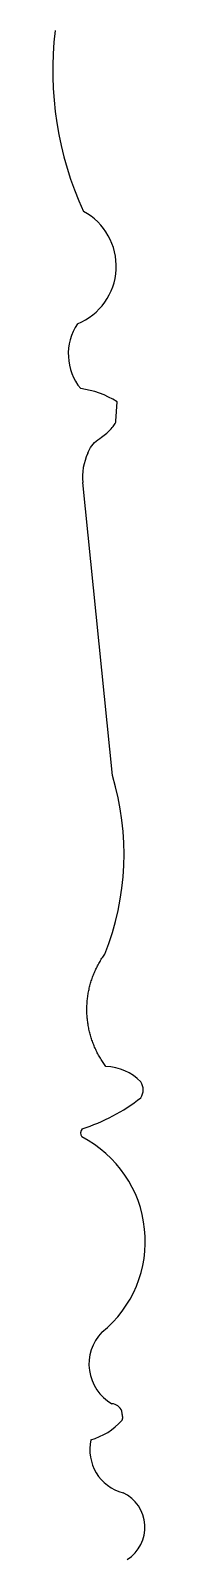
# Model space of a CAD drawing. Extents: x 0.5 to 1.9, y 6.6 to 29.4.
import ezdxf

# ---------------------------------------------------------------- set-up
doc = ezdxf.new("R2010")
doc.units = 0

msp = doc.modelspace()

# ---------------------------------------------------------------- linework, layer by layer
at = {"layer": 'PROFILE'}
for p, q in [((1.442433, 23.602991), (1.459053, 23.891034)), ((1.410571, 23.536908), (1.421784, 23.552338)), ((1.421784, 23.552338), (1.431691, 23.568375)), ((1.431691, 23.568375), (1.439004, 23.5852)), ((1.439004, 23.5852), (1.442433, 23.602991)), ((1.147144, 23.302252), (1.173063, 23.321801)), ((1.173063, 23.321801), (1.19932, 23.341)), ((1.19932, 23.341), (1.224988, 23.360793)), ((1.224988, 23.360793), (1.245057, 23.376724)), ((1.245057, 23.376724), (1.265347, 23.392396)), ((1.265347, 23.392396), (1.28557, 23.408143)), ((1.28557, 23.408143), (1.305439, 23.424299)), ((1.305439, 23.424299), (1.324667, 23.441199)), ((1.324667, 23.441199), (1.340699, 23.4563)), ((1.340699, 23.4563), (1.356369, 23.471819)), ((1.356369, 23.471819), (1.371491, 23.487859)), ((1.371491, 23.487859), (1.385877, 23.504521)), ((1.385877, 23.504521), (1.399342, 23.521906)), ((1.399342, 23.521906), (1.410571, 23.536908)), ((1.019211, 23.12102), (1.03288, 23.149928)), ((1.03288, 23.149928), (1.047357, 23.178552)), ((1.047357, 23.178552), (1.063082, 23.206452)), ((1.063082, 23.206452), (1.080496, 23.233186)), ((1.080496, 23.233186), (1.100037, 23.258315)), ((1.100037, 23.258315), (1.122493, 23.281405)), ((1.122493, 23.281405), (1.147144, 23.302252)), ((1.390801, 18.30281), (0.943535, 22.68287)), ((1.213362, 15.541368), (1.223242, 15.55733)), ((1.223242, 15.55733), (1.233333, 15.573158)), ((1.233333, 15.573158), (1.24371, 15.588797)), ((1.24371, 15.588797), (1.254346, 15.604263)), ((1.254346, 15.604263), (1.265085, 15.61966)), ((1.265085, 15.61966), (1.275773, 15.635091)), ((1.09812, 15.305595), (1.104878, 15.323108)), ((1.104878, 15.323108), (1.111869, 15.34053)), ((1.111869, 15.34053), (1.11909, 15.357859)), ((1.11909, 15.357859), (1.12654, 15.375088)), ((1.12654, 15.375088), (1.134219, 15.392217)), ((1.134219, 15.392217), (1.142125, 15.409243)), ((1.142125, 15.409243), (1.150256, 15.426164)), ((1.150256, 15.426164), (1.158611, 15.442973)), ((1.158611, 15.442973), (1.167188, 15.45967)), ((1.167188, 15.45967), (1.175988, 15.476252)), ((1.175988, 15.476252), (1.185006, 15.492717)), ((1.185006, 15.492717), (1.194242, 15.509058)), ((1.194242, 15.509058), (1.203694, 15.525276)), ((1.203694, 15.525276), (1.213362, 15.541368)), ((1.031868, 15.071041), (1.035516, 15.089454)), ((1.035516, 15.089454), (1.039408, 15.107817)), ((1.039408, 15.107817), (1.043544, 15.126128)), ((1.043544, 15.126128), (1.047923, 15.144383)), ((1.047923, 15.144383), (1.052544, 15.162576)), ((1.052544, 15.162576), (1.057406, 15.180707)), ((1.057406, 15.180707), (1.062509, 15.198773)), ((1.062509, 15.198773), (1.067851, 15.216769)), ((1.067851, 15.216769), (1.073432, 15.234692)), ((1.073432, 15.234692), (1.07925, 15.252538)), ((1.07925, 15.252538), (1.085305, 15.270307)), ((1.085305, 15.270307), (1.091596, 15.287995)), ((1.091596, 15.287995), (1.09812, 15.305595)), ((1.007338, 14.847356), (1.008017, 14.866115)), ((1.008017, 14.866115), (1.008945, 14.884863)), ((1.008945, 14.884863), (1.010121, 14.903598)), ((1.010121, 14.903598), (1.011547, 14.922317)), ((1.011547, 14.922317), (1.013221, 14.941013)), ((1.013221, 14.941013), (1.015143, 14.959686)), ((1.015143, 14.959686), (1.017314, 14.978332)), ((1.017314, 14.978332), (1.019731, 14.996949)), ((1.019731, 14.996949), (1.022396, 15.01553)), ((1.022396, 15.01553), (1.025307, 15.034074)), ((1.025307, 15.034074), (1.028465, 15.052579)), ((1.028465, 15.052579), (1.031868, 15.071041)), ((1.006729, 14.809816), (1.006909, 14.828588)), ((1.006798, 14.791045), (1.006729, 14.809816)), ((1.007117, 14.772277), (1.006798, 14.791045)), ((1.006909, 14.828588), (1.007338, 14.847356)), ((1.007685, 14.753513), (1.007117, 14.772277)), ((1.008502, 14.734758), (1.007685, 14.753513)), ((1.009568, 14.716017), (1.008502, 14.734758)), ((1.010883, 14.697292), (1.009568, 14.716017)), ((1.012447, 14.678585), (1.010883, 14.697292)), ((1.01426, 14.6599), (1.012447, 14.678585)), ((1.01632, 14.641242), (1.01426, 14.6599)), ((1.018628, 14.622614), (1.01632, 14.641242)), ((1.021183, 14.604016), (1.018628, 14.622614)), ((1.023985, 14.585453), (1.021183, 14.604016)), ((1.027033, 14.566931), (1.023985, 14.585453)), ((1.030327, 14.548451), (1.027033, 14.566931)), ((1.033867, 14.530015), (1.030327, 14.548451)), ((1.037651, 14.511628), (1.033867, 14.530015)), ((1.041679, 14.493294), (1.037651, 14.511628)), ((1.04595, 14.475016), (1.041679, 14.493294)), ((1.050463, 14.456794), (1.04595, 14.475016)), ((1.055219, 14.438633), (1.050463, 14.456794)), ((1.060214, 14.420539), (1.055219, 14.438633)), ((1.06545, 14.402513), (1.060214, 14.420539)), ((1.070926, 14.384557), (1.06545, 14.402513)), ((1.076639, 14.366674), (1.070926, 14.384557)), ((1.082589, 14.348871), (1.076639, 14.366674)), ((1.088774, 14.331149), (1.082589, 14.348871)), ((1.095196, 14.313508), (1.088774, 14.331149)), ((1.101851, 14.295955), (1.095196, 14.313508)), ((1.108738, 14.278493), (1.101851, 14.295955)), ((1.115856, 14.261124), (1.108738, 14.278493)), ((1.123205, 14.24385), (1.115856, 14.261124)), ((1.130783, 14.226674), (1.123205, 14.24385)), ((1.138588, 14.209603), (1.130783, 14.226674)), ((1.146619, 14.192636), (1.138588, 14.209603)), ((1.154875, 14.175777), (1.146619, 14.192636)), ((1.163355, 14.159028), (1.154875, 14.175777)), ((1.172055, 14.142395), (1.163355, 14.159028)), ((1.180976, 14.125879), (1.172055, 14.142395)), ((1.190116, 14.109482), (1.180976, 14.125879)), ((1.199473, 14.093208), (1.190116, 14.109482)), ((1.209045, 14.07706), (1.199473, 14.093208)), ((1.21883, 14.061042), (1.209045, 14.07706)), ((1.228828, 14.045153), (1.21883, 14.061042)), ((1.239036, 14.029398), (1.228828, 14.045153)), ((1.249452, 14.013782), (1.239036, 14.029398)), ((1.26015, 13.998361), (1.249452, 14.013782)), ((1.271103, 13.983118), (1.26015, 13.998361)), ((1.282159, 13.967947), (1.271103, 13.983118)), ((1.293164, 13.95274), (1.282159, 13.967947)), ((1.531985, 8.796737), (1.531902, 8.802642)), ((1.532348, 8.790724), (1.531985, 8.796737)), ((1.532951, 8.784616), (1.532348, 8.790724)), ((1.533754, 8.778431), (1.532951, 8.784616)), ((1.534718, 8.772183), (1.533754, 8.778431)), ((1.535801, 8.765888), (1.534718, 8.772183)), ((1.536964, 8.759562), (1.535801, 8.765888)), ((1.538167, 8.75322), (1.536964, 8.759562)), ((1.53937, 8.746878), (1.538167, 8.75322)), ((1.540533, 8.740552), (1.53937, 8.746878)), ((1.541616, 8.734257), (1.540533, 8.740552)), ((1.541165, 8.681587), (1.542601, 8.686897)), ((1.542579, 8.728009), (1.541616, 8.734257)), ((1.543382, 8.721823), (1.542579, 8.728009)), ((1.542601, 8.686897), (1.543598, 8.69238)), ((1.543985, 8.715716), (1.543382, 8.721823)), ((1.543598, 8.69238), (1.544195, 8.698018)), ((1.544349, 8.709702), (1.543985, 8.715716)), ((1.544195, 8.698018), (1.544432, 8.703798)), ((1.544432, 8.703798), (1.544349, 8.709702)), ((1.530218, 8.662376), (1.533814, 8.666842)), ((1.533814, 8.666842), (1.536811, 8.671544)), ((1.536811, 8.671544), (1.539248, 8.676464)), ((1.539248, 8.676464), (1.541165, 8.681587))]:
    msp.add_line(p, q, dxfattribs=at)
for centre, radius, start, end in [((5.554578, 28.848681), 5.060391, 173.281661, 204.661983), ((0.518281, 25.917842), 0.928805, 292.081153, 61.899282), ((1.533529, 24.603624), 0.805839, 145.749239, 219.741923), ((0.746785, 22.775389), 1.323629, 57.444359, 82.747), ((1.793745, 22.761634), 0.853851, 155.1086, 185.292835), ((-2.464254, 17.132695), 4.028724, 338.177563, 16.884479), ((1.276226, 13.202931), 0.75, 43.986326, 88.70596), ((1.648161, 13.605862), 0.205011, 324.833868, 35.11741), ((0.119856, 15.64003), 2.740114, 287.329511, 308.236973), ((1.015592, 12.958472), 0.103251, 140.392643, 213.988424), ((0.133025, 11.342754), 1.75, 308.958749, 62.909059), ((1.718275, 9.505051), 0.680136, 135.477425, 240.422079), ((1.369126, 8.739455), 0.17461, 21.215499, 85.589001), ((0.801191, 9.318483), 0.980794, 285.720457, 318.013506), ((1.717271, 8.227138), 0.666799, 167.243231, 255.561506), ((1.309638, 7.066946), 0.568263, 302.121895, 64.864834)]:
    msp.add_arc(centre, radius, start, end, dxfattribs=at)

doc.saveas('drawing.dxf')
